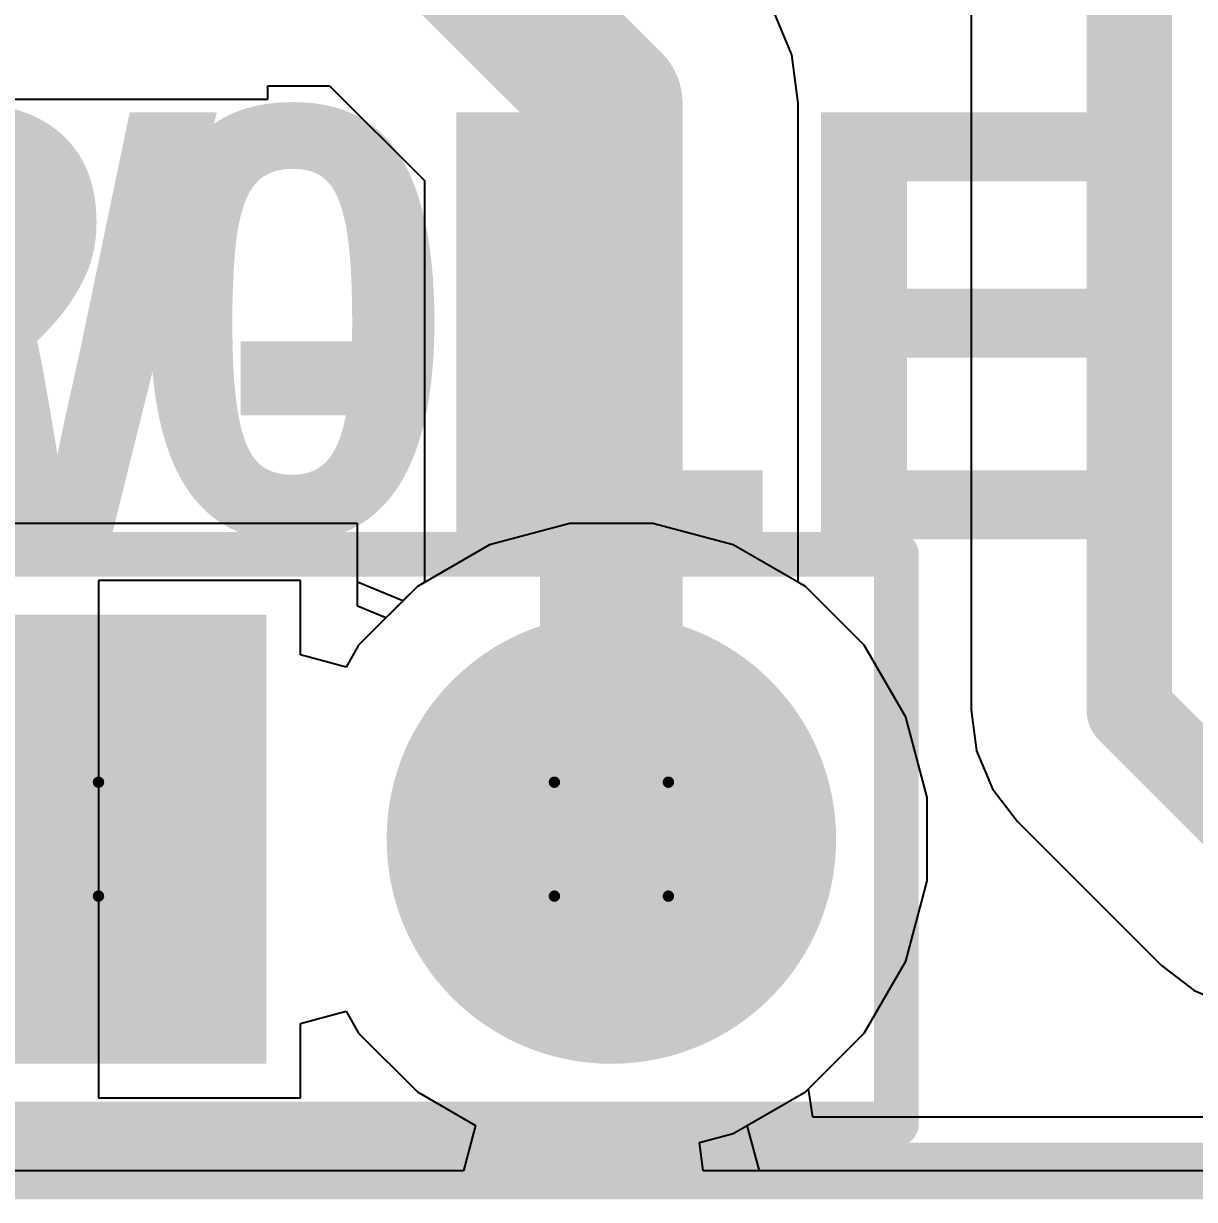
# Model space of a CAD drawing. Header units: inches. Extents: x -3 to 5437, y -3 to 5435.
# Drawn here: x 93.42 to 98.64, y -2.91 to 2.34 of the extents above; entities that cross this region are included whole.
import ezdxf

# ---------------------------------------------------------------- set-up
doc = ezdxf.new("R2010")
doc.units = ezdxf.units.IN
for name, color, linetype in [('Board Outline', 216, 'Continuous'), ('Bottom Layer', 5, 'Continuous'), ('Bottom Solder', 6, 'Continuous'), ('Drill Drawing', 1, 'Continuous'), ('GND', 16, 'Continuous'), ('Multi-Layer', 9, 'Continuous'), ('Pad Holes', 156, 'Continuous'), ('PWR', 76, 'Continuous'), ('Top Layer', 1, 'Continuous'), ('Top Overlay', 2, 'Continuous'), ('Top Solder', 216, 'Continuous')]:
    doc.layers.add(name, color=color, linetype=linetype)
doc.styles.add('Arial_Bold', font='', dxfattribs={"height": 0.2})
doc.styles.get('Arial_Bold').set_extended_font_data('Arial', bold=True)

# ---------------------------------------------------------------- blocks, each defined once
blk = doc.blocks.new('HDR1X2_401')
at = {"layer": 'Bottom Layer'}
blk.add_hatch(color=5, dxfattribs=at).paths.add_polyline_path([(-0.8999994699999999, 0.8999994699999999), (0.8999994699999999, 0.8999994699999999), (0.8999994699999999, -0.8999994699999999), (-0.8999994699999999, -0.8999994699999999)])
h = blk.add_hatch(color=5, dxfattribs=at)
edge = h.paths.add_edge_path()
edge.add_arc((2.54, 0), 0.8999982, 0, 360)
at = {"layer": 'Bottom Solder'}
blk.add_hatch(color=6, dxfattribs=at).paths.add_polyline_path([(-1.00159947, 1.00159947), (1.00159947, 1.00159947), (1.00159947, -1.00159947), (-1.00159947, -1.00159947)])
h = blk.add_hatch(color=6, dxfattribs=at)
edge = h.paths.add_edge_path()
edge.add_arc((2.54, 0), 1.0015982, 0, 360)
at = {"layer": 'GND'}
blk.add_hatch(color=16, dxfattribs=at).paths.add_polyline_path([(-0.8999994699999999, 0.8999994699999999), (0.8999994699999999, 0.8999994699999999), (0.8999994699999999, -0.8999994699999999), (-0.8999994699999999, -0.8999994699999999)])
h = blk.add_hatch(color=16, dxfattribs=at)
edge = h.paths.add_edge_path()
edge.add_arc((2.54, 0), 0.8999982, 0, 360)
at = {"layer": 'Multi-Layer'}
blk.add_hatch(color=9, dxfattribs=at).paths.add_polyline_path([(-0.8999994699999999, 0.8999994699999999), (0.8999994699999999, 0.8999994699999999), (0.8999994699999999, -0.8999994699999999), (-0.8999994699999999, -0.8999994699999999)])
h = blk.add_hatch(color=9, dxfattribs=at)
edge = h.paths.add_edge_path()
edge.add_arc((2.54, 0), 0.8999982, 0, 360)
at = {"layer": 'Pad Holes'}
h = blk.add_hatch(color=7, dxfattribs=at)
edge = h.paths.add_edge_path()
edge.add_arc((0, 0), 0.4499991, 0, 360)
h = blk.add_hatch(color=7, dxfattribs=at)
edge = h.paths.add_edge_path()
edge.add_arc((2.54, 0), 0.4499991, 0, 360)
at = {"layer": 'PWR'}
blk.add_hatch(color=76, dxfattribs=at).paths.add_polyline_path([(-0.8999994699999999, 0.8999994699999999), (0.8999994699999999, 0.8999994699999999), (0.8999994699999999, -0.8999994699999999), (-0.8999994699999999, -0.8999994699999999)])
h = blk.add_hatch(color=76, dxfattribs=at)
edge = h.paths.add_edge_path()
edge.add_arc((2.54, 0), 0.8999982, 0, 360)
at = {"layer": 'Top Layer'}
blk.add_hatch(color=1, dxfattribs=at).paths.add_polyline_path([(-0.8999994699999999, 0.8999994699999999), (0.8999994699999999, 0.8999994699999999), (0.8999994699999999, -0.8999994699999999), (-0.8999994699999999, -0.8999994699999999)])
h = blk.add_hatch(color=1, dxfattribs=at)
edge = h.paths.add_edge_path()
edge.add_arc((2.54, 0), 0.8999982, 0, 360)
at = {"layer": 'Top Solder'}
blk.add_hatch(color=216, dxfattribs=at).paths.add_polyline_path([(-1.00159947, 1.00159947), (1.00159947, 1.00159947), (1.00159947, -1.00159947), (-1.00159947, -1.00159947)])
h = blk.add_hatch(color=216, dxfattribs=at)
edge = h.paths.add_edge_path()
edge.add_arc((2.54, 0), 1.0015982, 0, 360)
at = {"layer": 'Top Overlay'}
for points in [[(-1.27, 1.27, 0.1999996, 0.1999996, 0), (3.81, 1.27, 0.1999996, 0.1999996, 0)], [(3.81, -1.27, 0.1999996, 0.1999996, 0), (3.81, 1.27, 0.1999996, 0.1999996, 0)], [(-1.27, -1.27, 0.1999996, 0.1999996, 0), (3.81, -1.27, 0.1999996, 0.1999996, 0)]]:
    blk.add_lwpolyline(points, format="xyseb", dxfattribs=at)
for points in [[(3.7600001, 1.27, 0.0999998, 0.0999998, 1), (3.8599999, 1.27, 0.0999998, 0.0999998, 1)], [(3.7600001, 1.27, 0.0999998, 0.0999998, 1), (3.8599999, 1.27, 0.0999998, 0.0999998, 1)], [(3.7600001, -1.27, 0.0999998, 0.0999998, 1), (3.8599999, -1.27, 0.0999998, 0.0999998, 1)], [(3.7600001, -1.27, 0.0999998, 0.0999998, 1), (3.8599999, -1.27, 0.0999998, 0.0999998, 1)]]:
    blk.add_lwpolyline(points, format="xyseb", close=True, dxfattribs=at)

msp = doc.modelspace()

# ---------------------------------------------------------------- linework, layer by layer
at = {"layer": 'Board Outline'}
msp.add_lwpolyline([(-2.77697438, -2.77960836, 0.254, 0.254, 0), (202.22302456, -2.77960836, 0.254, 0.254, 0)], format="xyseb", dxfattribs=at)
at = {"layer": 'Bottom Layer'}
for p, q in [((94.90850462, 0.1079627), (92.09250822, 0.1079627)), ((94.90850462, -0.26122376), (94.90850462, 0.1079627)), ((95.85513976, 0.1079627), (95.4970404, 0.01200912)), ((96.22587308, 0.1079627), (95.85513976, 0.1079627)), ((96.58397244, 0.01200912), (96.22587308, 0.1079627)), ((95.4970404, 0.01200912), (95.17597678, -0.17335754)), ((96.90503606, -0.17335754), (96.58397244, 0.01200912)), ((95.17597678, -0.17335754), (95.03550462, -0.3138297)), ((97.16718438, -0.43550586), (96.90503606, -0.17335754)), ((95.03550462, -0.3138297), (94.90850462, -0.26122376)), ((97.35255104, -0.7565694799999999), (97.16718438, -0.43550586)), ((97.44850462, -1.11466884), (97.35255104, -0.7565694799999999)), ((97.44850462, -1.48540216), (97.44850462, -1.11466884)), ((97.35255104, -1.84350152), (97.44850462, -1.48540216)), ((97.16718438, -2.16456514), (97.35255104, -1.84350152)), ((96.91874951999999, -2.413), (97.16718438, -2.16456514)), ((96.93814495999999, -2.54), (96.91874951999999, -2.413)), ((111.1504, -2.54), (96.93814495999999, -2.54))]:
    msp.add_line(p, q, dxfattribs=at)
at = {"layer": 'Drill Drawing'}
for points in [[(93.24650641999999, -1.0460355, 0.0508, 0.0508, 0), (93.75450642, -1.0460355, 0.0508, 0.0508, 0)], [(93.75450642, -1.5540355, 0.0508, 0.0508, 0), (93.75450642, -1.0460355, 0.0508, 0.0508, 0)], [(95.78650642, -1.0460355, 0.0508, 0.0508, 0), (96.29450641999999, -1.0460355, 0.0508, 0.0508, 0)], [(95.78650642, -1.5540355, 0.0508, 0.0508, 0), (95.78650642, -1.0460355, 0.0508, 0.0508, 0)], [(96.29450641999999, -1.5540355, 0.0508, 0.0508, 0), (96.29450641999999, -1.0460355, 0.0508, 0.0508, 0)], [(93.24650641999999, -1.5540355, 0.0508, 0.0508, 0), (93.75450642, -1.5540355, 0.0508, 0.0508, 0)], [(95.78650642, -1.5540355, 0.0508, 0.0508, 0), (96.29450641999999, -1.5540355, 0.0508, 0.0508, 0)]]:
    msp.add_lwpolyline(points, format="xyseb", dxfattribs=at)
for points in [[(93.74180641999999, -1.0460355, 0.0254, 0.0254, 1), (93.76720642, -1.0460355, 0.0254, 0.0254, 1)], [(93.74180641999999, -1.0460355, 0.0254, 0.0254, 1), (93.76720642, -1.0460355, 0.0254, 0.0254, 1)], [(95.77380641999999, -1.0460355, 0.0254, 0.0254, 1), (95.79920642, -1.0460355, 0.0254, 0.0254, 1)], [(95.77380641999999, -1.0460355, 0.0254, 0.0254, 1), (95.79920642, -1.0460355, 0.0254, 0.0254, 1)], [(96.28180642, -1.0460355, 0.0254, 0.0254, 1), (96.30720641999999, -1.0460355, 0.0254, 0.0254, 1)], [(96.28180642, -1.0460355, 0.0254, 0.0254, 1), (96.30720641999999, -1.0460355, 0.0254, 0.0254, 1)], [(93.74180641999999, -1.5540355, 0.0254, 0.0254, 1), (93.76720642, -1.5540355, 0.0254, 0.0254, 1)], [(93.74180641999999, -1.5540355, 0.0254, 0.0254, 1), (93.76720642, -1.5540355, 0.0254, 0.0254, 1)], [(95.77380641999999, -1.5540355, 0.0254, 0.0254, 1), (95.79920642, -1.5540355, 0.0254, 0.0254, 1)], [(95.77380641999999, -1.5540355, 0.0254, 0.0254, 1), (95.79920642, -1.5540355, 0.0254, 0.0254, 1)], [(96.28180642, -1.5540355, 0.0254, 0.0254, 1), (96.30720641999999, -1.5540355, 0.0254, 0.0254, 1)], [(96.28180642, -1.5540355, 0.0254, 0.0254, 1), (96.30720641999999, -1.5540355, 0.0254, 0.0254, 1)]]:
    msp.add_lwpolyline(points, format="xyseb", close=True, dxfattribs=at)
at = {"layer": 'GND'}
for p, q in [((94.90850462, 0.1079627), (92.09250822, 0.1079627)), ((94.90850462, -0.15345918), (94.90850462, 0.1079627)), ((95.85513976, 0.1079627), (95.4970404, 0.01200912)), ((96.22587308, 0.1079627), (95.85513976, 0.1079627)), ((96.58397244, 0.01200912), (96.22587308, 0.1079627)), ((95.4970404, 0.01200912), (95.17597678, -0.17335754)), ((96.90503606, -0.17335754), (96.58397244, 0.01200912)), ((95.11170462, -0.2376297), (94.90850462, -0.15345918)), ((95.17597678, -0.17335754), (95.11170462, -0.2376297)), ((97.16718438, -0.43550586), (96.90503606, -0.17335754)), ((97.35255104, -0.7565694799999999), (97.16718438, -0.43550586)), ((97.44850462, -1.11466884), (97.35255104, -0.7565694799999999)), ((97.44850462, -1.48540216), (97.44850462, -1.11466884)), ((97.35255104, -1.84350152), (97.44850462, -1.48540216)), ((97.16718438, -2.16456514), (97.35255104, -1.84350152)), ((96.90503606, -2.42671346), (97.16718438, -2.16456514)), ((96.64577317999999, -2.57640074), (96.90503606, -2.42671346)), ((96.70022062, -2.77960074), (96.64577317999999, -2.57640074)), ((198.4204312, -2.77960074), (96.70022062, -2.77960074))]:
    msp.add_line(p, q, dxfattribs=at)
at = {"layer": 'PWR'}
for p, q in [((95.85513976, 0.1079627), (95.4970404, 0.01200912)), ((96.22587308, 0.1079627), (95.85513976, 0.1079627)), ((96.58397244, 0.01200912), (96.22587308, 0.1079627)), ((95.4970404, 0.01200912), (95.17597678, -0.17335754)), ((96.90503606, -0.17335754), (96.58397244, 0.01200912)), ((94.65450461999998, -0.1460373), (93.75450642, -0.1460373)), ((93.75450642, -0.1460373), (93.75450642, -1.3000355)), ((94.65450461999998, -0.47826676), (94.65450461999998, -0.1460373)), ((95.17597678, -0.17335754), (94.91382845999999, -0.43550586)), ((97.16718438, -0.43550586), (96.90503606, -0.17335754)), ((94.91382845999999, -0.43550586), (94.85770461999999, -0.5327141999999999)), ((97.35255104, -0.7565694799999999), (97.16718438, -0.43550586)), ((94.85770461999999, -0.5327141999999999), (94.65450461999998, -0.47826676)), ((97.44850462, -1.11466884), (97.35255104, -0.7565694799999999)), ((97.44850462, -1.48540216), (97.44850462, -1.11466884)), ((93.75450642, -1.3000355), (93.75450642, -2.4540337)), ((97.35255104, -1.84350152), (97.44850462, -1.48540216)), ((97.16718438, -2.16456514), (97.35255104, -1.84350152)), ((94.65450461999998, -2.12180424), (94.85770461999999, -2.0673568)), ((94.85770461999999, -2.0673568), (94.91382845999999, -2.16456514)), ((94.65450461999998, -2.4540337), (94.65450461999998, -2.12180424)), ((94.91382845999999, -2.16456514), (95.17597678, -2.42671346)), ((96.90503606, -2.42671346), (97.16718438, -2.16456514)), ((93.75450642, -2.4540337), (94.65450461999998, -2.4540337)), ((95.17597678, -2.42671346), (95.43523966, -2.57640074)), ((96.64577317999999, -2.57640074), (96.90503606, -2.42671346)), ((95.43523966, -2.57640074), (95.38079221999999, -2.77960074)), ((96.70022062, -2.77960074), (96.64577317999999, -2.57640074)), ((95.38079221999999, -2.77960074), (90.89448166, -2.77960074)), ((197.83269044, -2.77960074), (96.70022062, -2.77960074))]:
    msp.add_line(p, q, dxfattribs=at)
at = {"layer": 'Top Layer'}
for p, q in [((97.64427257999999, 2.6416), (97.64427257999999, -0.723773)), ((96.84475678, 2.19653866), (96.77080468, 2.37508034)), ((96.87312857999999, 1.98103998), (96.84475678, 2.19653866)), ((94.50980082, 2.00016364), (94.50980082, 2.05947264)), ((94.50980082, 2.05947264), (94.7845704, 2.05947264)), ((94.7845704, 2.05947264), (95.20788425999999, 1.63615624)), ((92.69380242, 2.00016364), (94.50980082, 2.00016364)), ((96.87312857999999, -0.15493492), (96.87312857999999, 1.98103998)), ((95.20788425999999, 1.63615624), (95.20788425999999, -0.15493492)), ((94.90850462, 0.1079627), (92.09250822, 0.1079627)), ((94.90850462, -0.26122376), (94.90850462, 0.1079627)), ((95.20788425999999, -0.15493492), (95.17597678, -0.17335754)), ((96.90503606, -0.17335754), (96.87312857999999, -0.15493492)), ((95.17597678, -0.17335754), (95.03550462, -0.3138297)), ((97.16718438, -0.43550586), (96.90503606, -0.17335754)), ((95.03550462, -0.3138297), (94.90850462, -0.26122376)), ((97.35255104, -0.7565694799999999), (97.16718438, -0.43550586)), ((97.64427257999999, -0.723773), (97.66827812, -0.90611706)), ((97.44850462, -1.11466884), (97.35255104, -0.7565694799999999)), ((97.66827812, -0.90611706), (97.73866152, -1.07603798)), ((97.73866152, -1.07603798), (97.85062472, -1.22194828)), ((97.44850462, -1.48540216), (97.44850462, -1.11466884)), ((97.85062472, -1.22194828), (98.4918528, -1.86317636)), ((97.35255104, -1.84350152), (97.44850462, -1.48540216)), ((97.16718438, -2.16456514), (97.35255104, -1.84350152)), ((98.4918528, -1.86317636), (98.63776309999999, -1.97513956)), ((98.63776309999999, -1.97513956), (98.80768402, -2.04552296)), ((96.90503606, -2.42671346), (97.16718438, -2.16456514)), ((96.58397244, -2.61208012), (96.90503606, -2.42671346)), ((96.43274084, -2.65260328), (96.58397244, -2.61208012)), ((96.44946166, -2.77960328), (96.43274084, -2.65260328)), ((198.66702964, -2.77960328), (96.44946166, -2.77960328))]:
    msp.add_line(p, q, dxfattribs=at)
for points in [[(98.3488, -0.723773, 0.3809999999999999, 0.3809999999999999, 0), (98.3488, 3.5306, 0.3809999999999999, 0.3809999999999999, 0)], [(95.1294516, 2.8920948, 0.635, 0.635, 0), (96.04050641999999, 1.98103998, 0.635, 0.635, 0)], [(96.04050641999999, -1.3000355, 0.635, 0.635, 0), (96.04050641999999, 1.98103998, 0.635, 0.635, 0)], [(98.3488, -0.723773, 0.3809999999999999, 0.3809999999999999, 0), (98.99002807999999, -1.36500108, 0.3809999999999999, 0.3809999999999999, 0)]]:
    msp.add_lwpolyline(points, format="xyseb", dxfattribs=at)
for points in [[(95.88175642, 1.98103998, 0.3175, 0.3175, 1), (96.19925642, 1.98103998, 0.3175, 0.3175, 1)], [(95.88175642, 1.98103998, 0.3175, 0.3175, 1), (96.19925642, 1.98103998, 0.3175, 0.3175, 1)], [(98.25355, -0.723773, 0.1905, 0.1905, 1), (98.44404999999999, -0.723773, 0.1905, 0.1905, 1)], [(98.25355, -0.723773, 0.1905, 0.1905, 1), (98.44404999999999, -0.723773, 0.1905, 0.1905, 1)], [(95.88175642, -1.3000355, 0.3175, 0.3175, 1), (96.19925642, -1.3000355, 0.3175, 0.3175, 1)]]:
    msp.add_lwpolyline(points, format="xyseb", close=True, dxfattribs=at)

# ---------------------------------------------------------------- block references
msp.add_blockref('HDR1X2_401', (93.50050642, -1.3000355))

# ---------------------------------------------------------------- texts
at = {"layer": 'Top Overlay', "style": 'Arial_Bold'}
for s, p in [('DS18B20', (83.82303021999999, 0.05298694)), ('W-LED', (91.77330642, 0.03638549999999999))]:
    msp.add_text(s, height=1.905, rotation=360, dxfattribs=at).set_placement(p)

doc.saveas('drawing.dxf')
